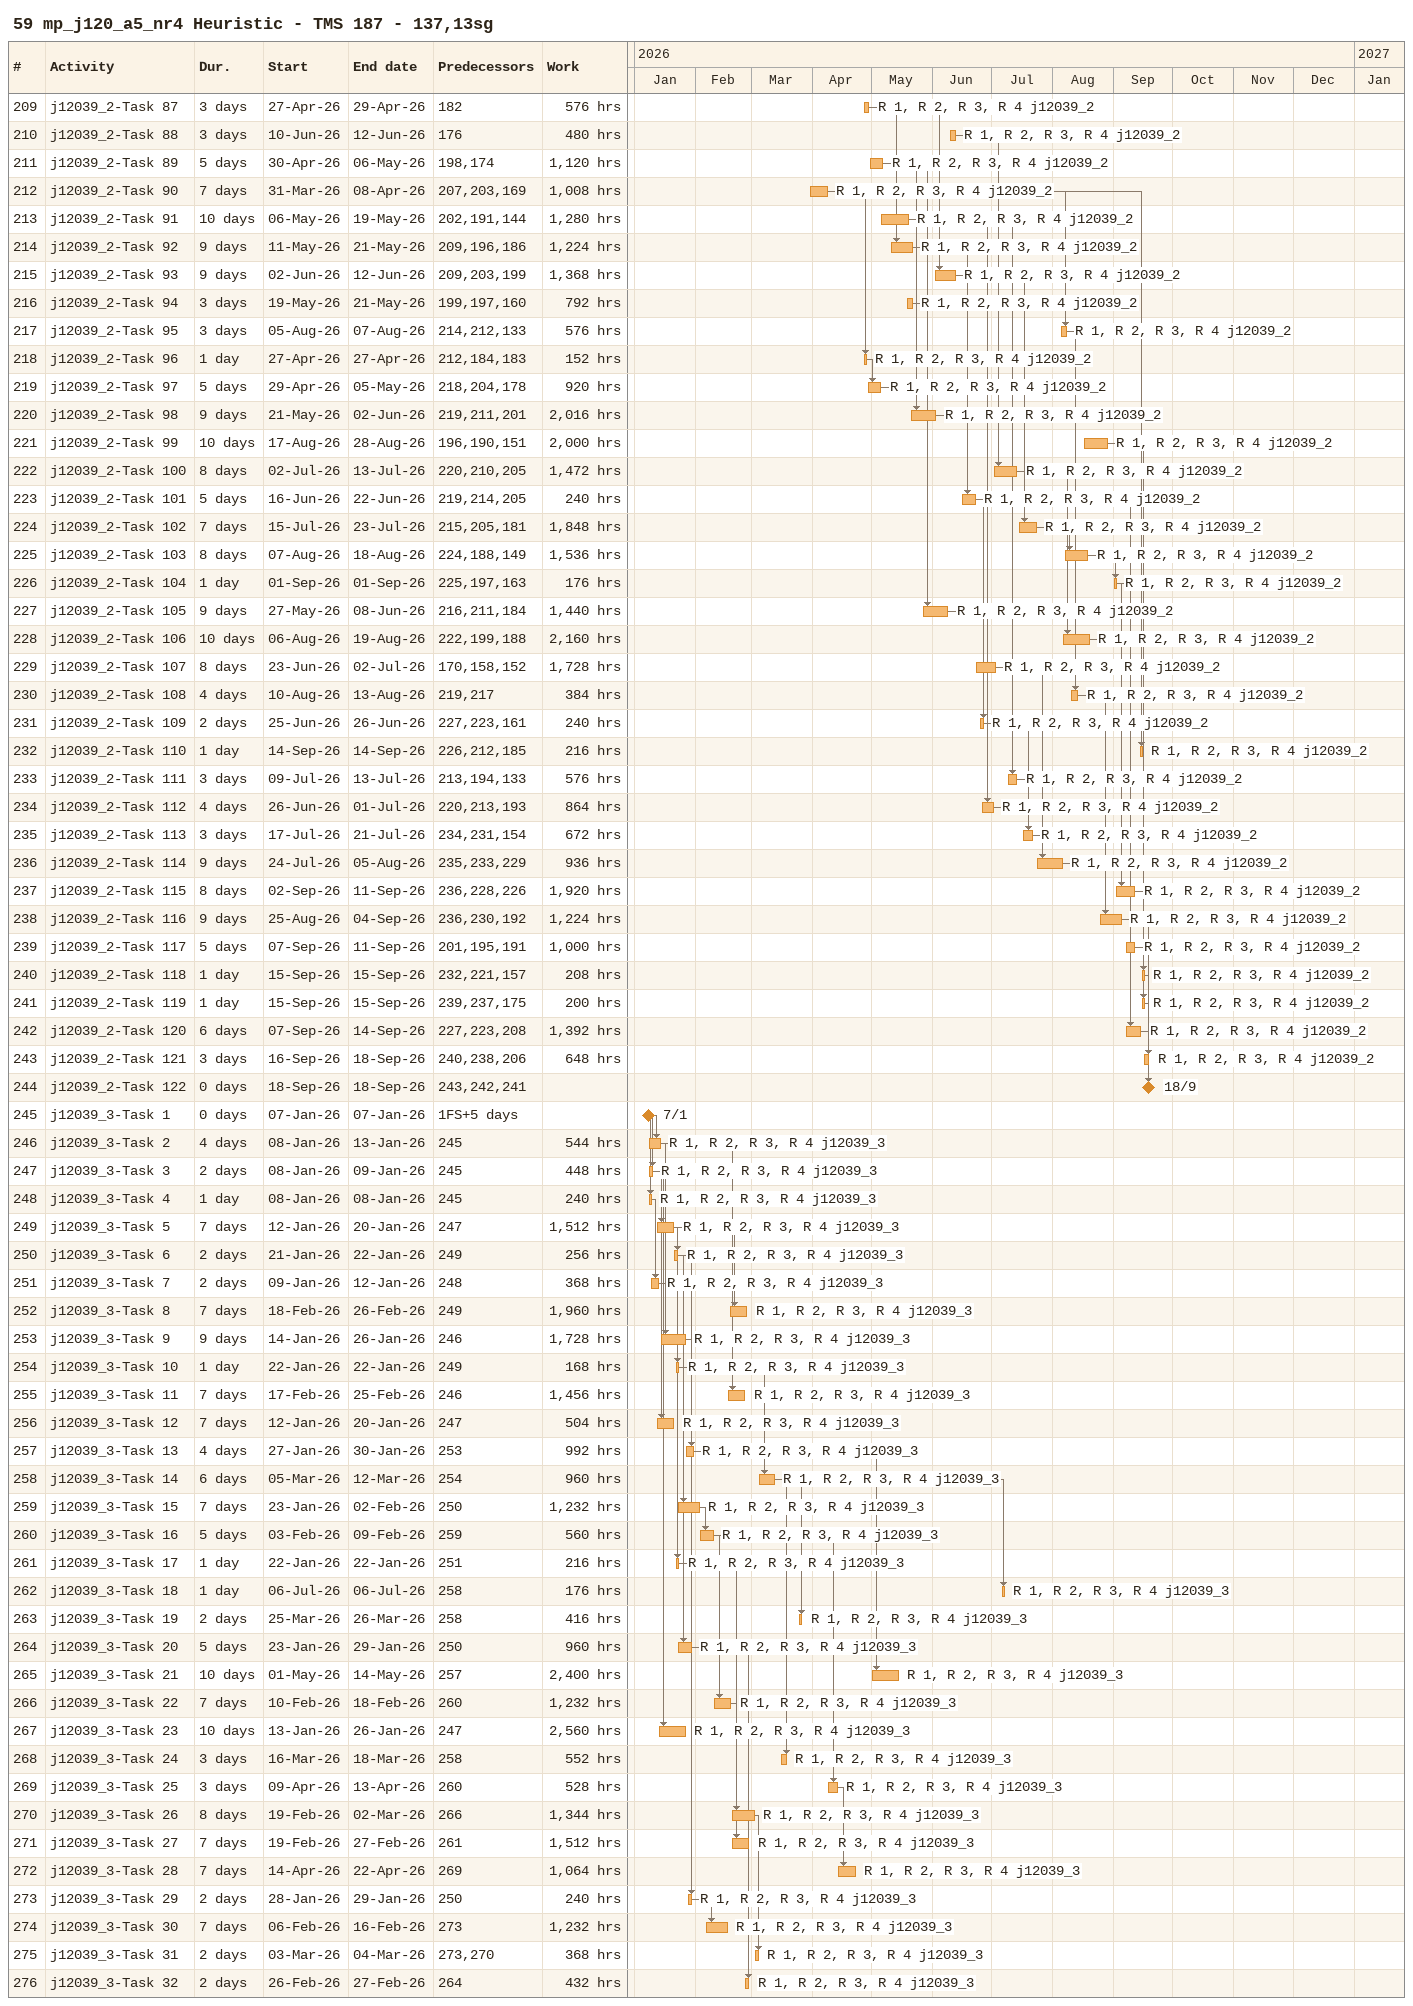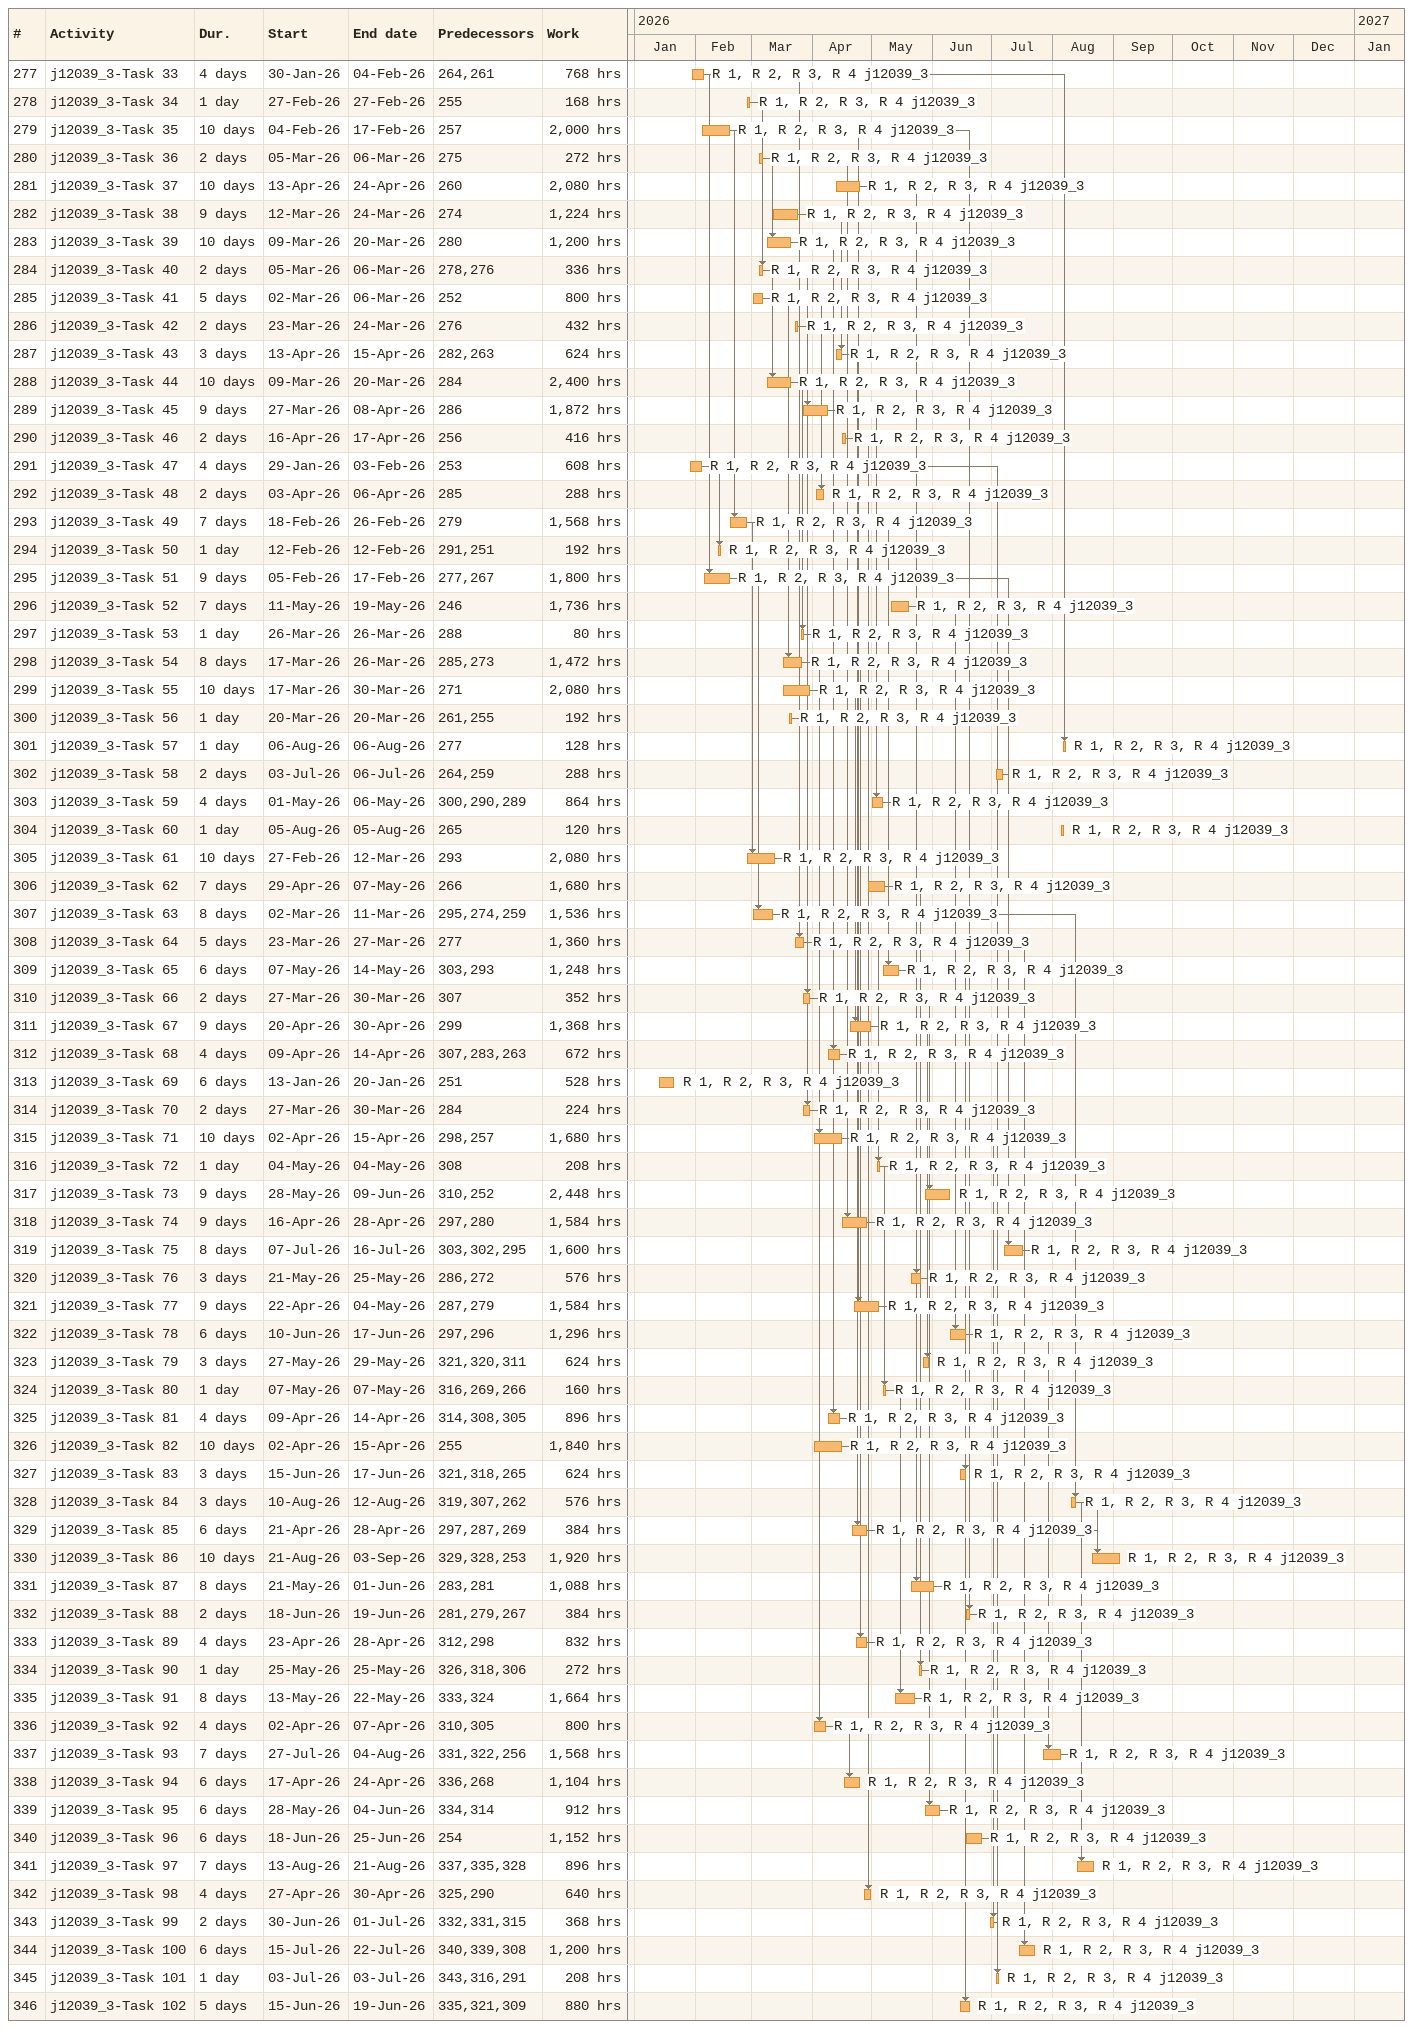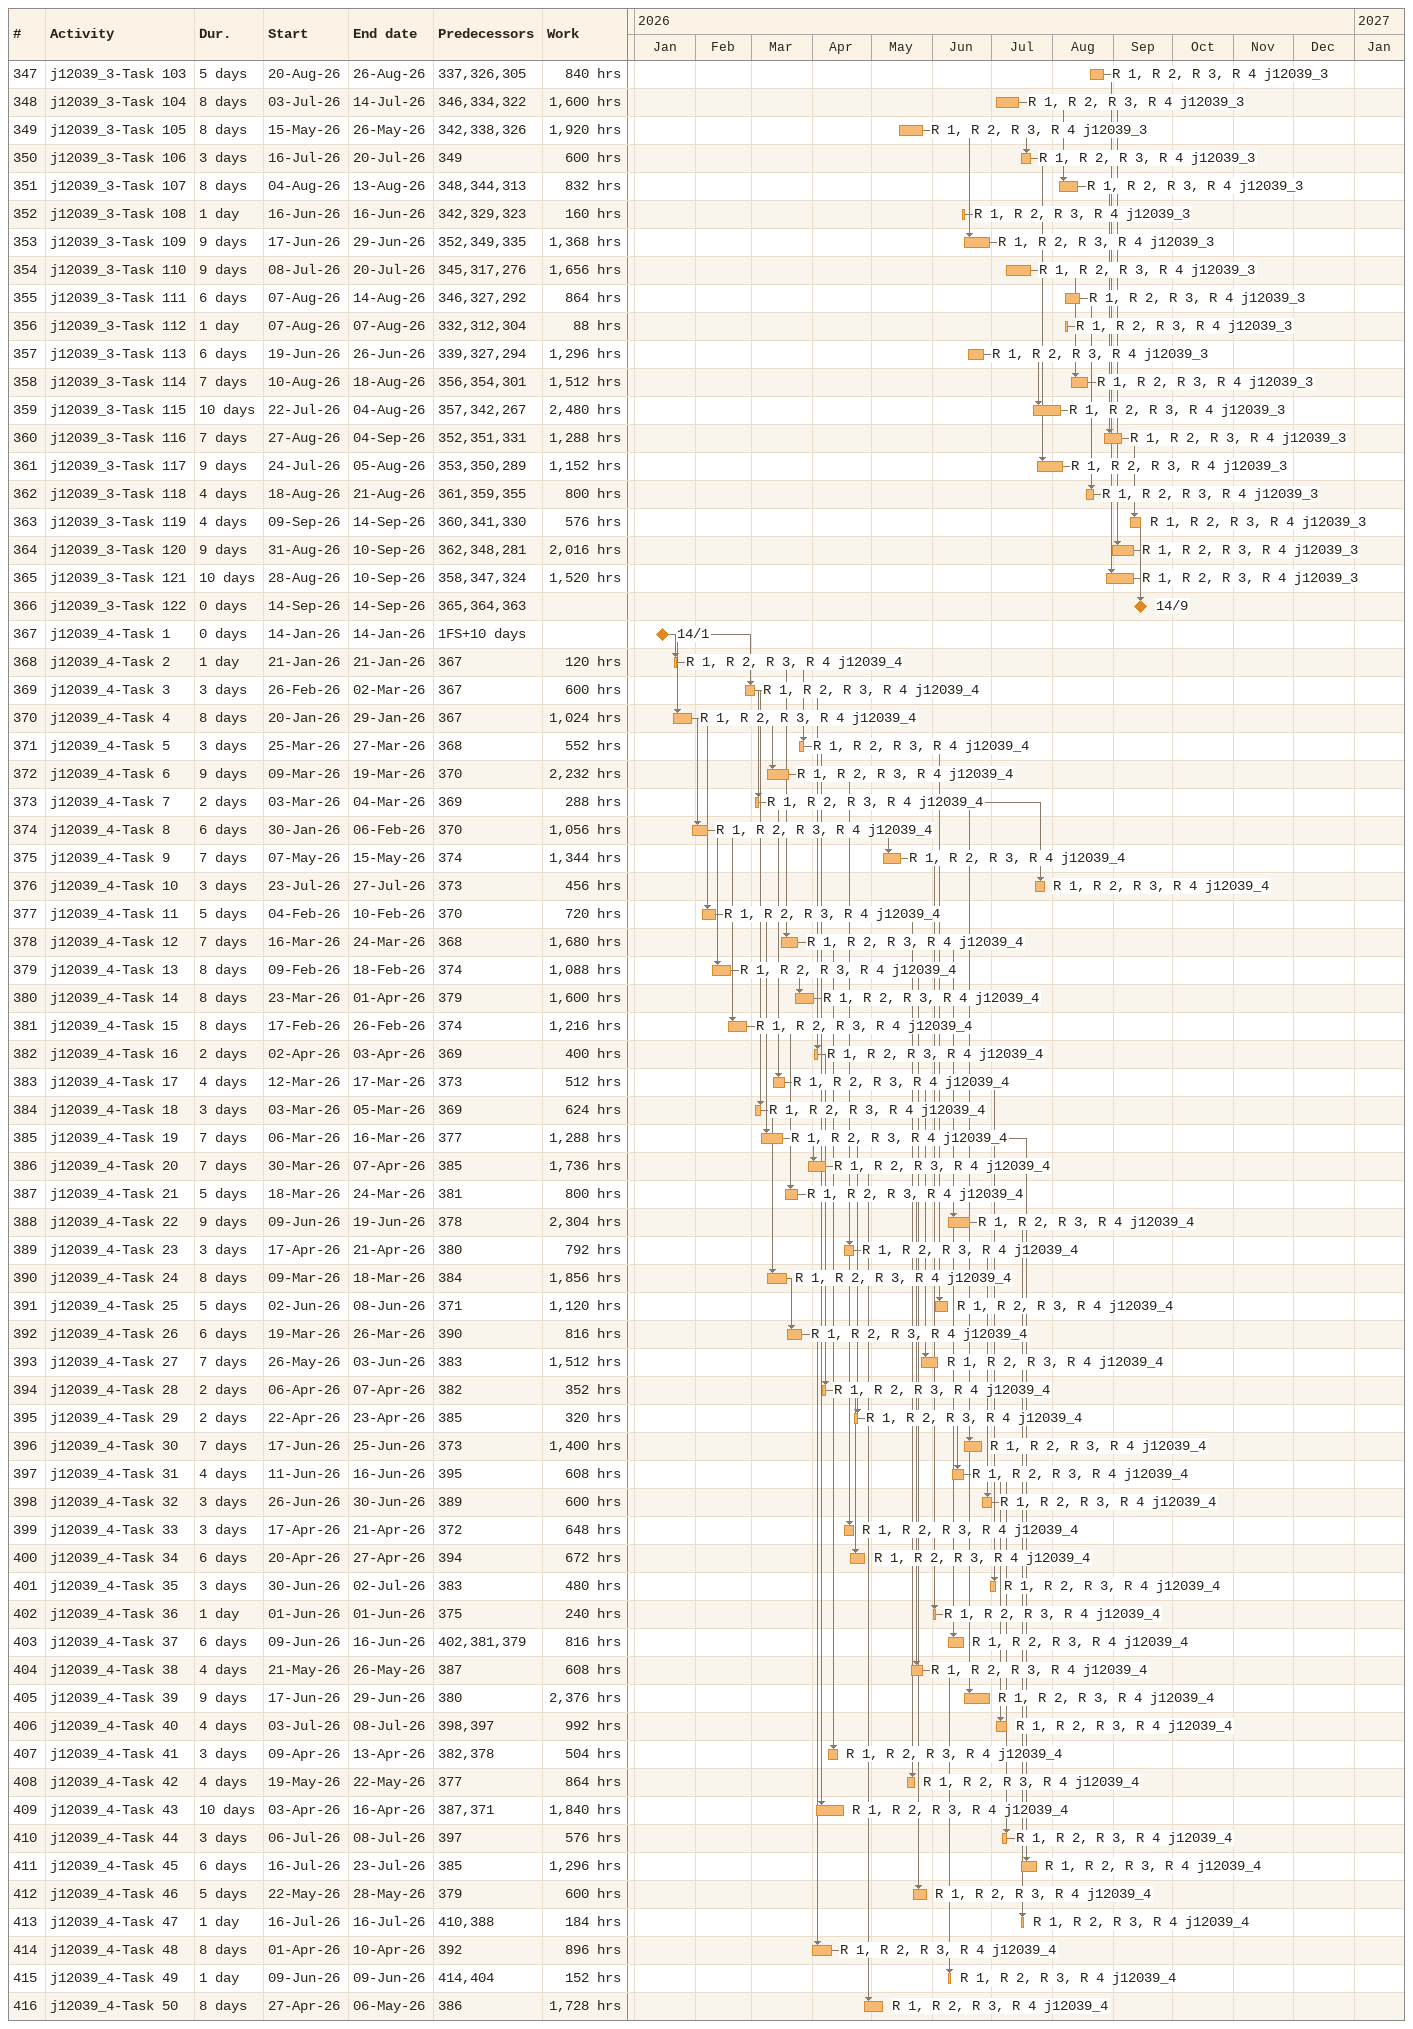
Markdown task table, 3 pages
59 mp_j120_a5_nr4 Heuristic - TMS 187 - 137,13sg

| ID | Task | Duration | Start | Finish | Predecessors | Resources | Work (h) |
|---|---|---|---|---|---|---|---|
| 209 | j12039_2-Task 87 | 3d | 2026-04-27 | 2026-04-29 | 182 | R 1, R 2, R 3, R 4 j12039_2 | 576 |
| 210 | j12039_2-Task 88 | 3d | 2026-06-10 | 2026-06-12 | 176 | R 1, R 2, R 3, R 4 j12039_2 | 480 |
| 211 | j12039_2-Task 89 | 5d | 2026-04-30 | 2026-05-06 | 198, 174 | R 1, R 2, R 3, R 4 j12039_2 | 1120 |
| 212 | j12039_2-Task 90 | 7d | 2026-03-31 | 2026-04-08 | 207, 203, 169 | R 1, R 2, R 3, R 4 j12039_2 | 1008 |
| 213 | j12039_2-Task 91 | 10d | 2026-05-06 | 2026-05-19 | 202, 191, 144 | R 1, R 2, R 3, R 4 j12039_2 | 1280 |
| 214 | j12039_2-Task 92 | 9d | 2026-05-11 | 2026-05-21 | 209, 196, 186 | R 1, R 2, R 3, R 4 j12039_2 | 1224 |
| 215 | j12039_2-Task 93 | 9d | 2026-06-02 | 2026-06-12 | 209, 203, 199 | R 1, R 2, R 3, R 4 j12039_2 | 1368 |
| 216 | j12039_2-Task 94 | 3d | 2026-05-19 | 2026-05-21 | 199, 197, 160 | R 1, R 2, R 3, R 4 j12039_2 | 792 |
| 217 | j12039_2-Task 95 | 3d | 2026-08-05 | 2026-08-07 | 214, 212, 133 | R 1, R 2, R 3, R 4 j12039_2 | 576 |
| 218 | j12039_2-Task 96 | 1d | 2026-04-27 | 2026-04-27 | 212, 184, 183 | R 1, R 2, R 3, R 4 j12039_2 | 152 |
| 219 | j12039_2-Task 97 | 5d | 2026-04-29 | 2026-05-05 | 218, 204, 178 | R 1, R 2, R 3, R 4 j12039_2 | 920 |
| 220 | j12039_2-Task 98 | 9d | 2026-05-21 | 2026-06-02 | 219, 211, 201 | R 1, R 2, R 3, R 4 j12039_2 | 2016 |
| 221 | j12039_2-Task 99 | 10d | 2026-08-17 | 2026-08-28 | 196, 190, 151 | R 1, R 2, R 3, R 4 j12039_2 | 2000 |
| 222 | j12039_2-Task 100 | 8d | 2026-07-02 | 2026-07-13 | 220, 210, 205 | R 1, R 2, R 3, R 4 j12039_2 | 1472 |
| 223 | j12039_2-Task 101 | 5d | 2026-06-16 | 2026-06-22 | 219, 214, 205 | R 1, R 2, R 3, R 4 j12039_2 | 240 |
| 224 | j12039_2-Task 102 | 7d | 2026-07-15 | 2026-07-23 | 215, 205, 181 | R 1, R 2, R 3, R 4 j12039_2 | 1848 |
| 225 | j12039_2-Task 103 | 8d | 2026-08-07 | 2026-08-18 | 224, 188, 149 | R 1, R 2, R 3, R 4 j12039_2 | 1536 |
| 226 | j12039_2-Task 104 | 1d | 2026-09-01 | 2026-09-01 | 225, 197, 163 | R 1, R 2, R 3, R 4 j12039_2 | 176 |
| 227 | j12039_2-Task 105 | 9d | 2026-05-27 | 2026-06-08 | 216, 211, 184 | R 1, R 2, R 3, R 4 j12039_2 | 1440 |
| 228 | j12039_2-Task 106 | 10d | 2026-08-06 | 2026-08-19 | 222, 199, 188 | R 1, R 2, R 3, R 4 j12039_2 | 2160 |
| 229 | j12039_2-Task 107 | 8d | 2026-06-23 | 2026-07-02 | 170, 158, 152 | R 1, R 2, R 3, R 4 j12039_2 | 1728 |
| 230 | j12039_2-Task 108 | 4d | 2026-08-10 | 2026-08-13 | 219, 217 | R 1, R 2, R 3, R 4 j12039_2 | 384 |
| 231 | j12039_2-Task 109 | 2d | 2026-06-25 | 2026-06-26 | 227, 223, 161 | R 1, R 2, R 3, R 4 j12039_2 | 240 |
| 232 | j12039_2-Task 110 | 1d | 2026-09-14 | 2026-09-14 | 226, 212, 185 | R 1, R 2, R 3, R 4 j12039_2 | 216 |
| 233 | j12039_2-Task 111 | 3d | 2026-07-09 | 2026-07-13 | 213, 194, 133 | R 1, R 2, R 3, R 4 j12039_2 | 576 |
| 234 | j12039_2-Task 112 | 4d | 2026-06-26 | 2026-07-01 | 220, 213, 193 | R 1, R 2, R 3, R 4 j12039_2 | 864 |
| 235 | j12039_2-Task 113 | 3d | 2026-07-17 | 2026-07-21 | 234, 231, 154 | R 1, R 2, R 3, R 4 j12039_2 | 672 |
| 236 | j12039_2-Task 114 | 9d | 2026-07-24 | 2026-08-05 | 235, 233, 229 | R 1, R 2, R 3, R 4 j12039_2 | 936 |
| 237 | j12039_2-Task 115 | 8d | 2026-09-02 | 2026-09-11 | 236, 228, 226 | R 1, R 2, R 3, R 4 j12039_2 | 1920 |
| 238 | j12039_2-Task 116 | 9d | 2026-08-25 | 2026-09-04 | 236, 230, 192 | R 1, R 2, R 3, R 4 j12039_2 | 1224 |
| 239 | j12039_2-Task 117 | 5d | 2026-09-07 | 2026-09-11 | 201, 195, 191 | R 1, R 2, R 3, R 4 j12039_2 | 1000 |
| 240 | j12039_2-Task 118 | 1d | 2026-09-15 | 2026-09-15 | 232, 221, 157 | R 1, R 2, R 3, R 4 j12039_2 | 208 |
| 241 | j12039_2-Task 119 | 1d | 2026-09-15 | 2026-09-15 | 239, 237, 175 | R 1, R 2, R 3, R 4 j12039_2 | 200 |
| 242 | j12039_2-Task 120 | 6d | 2026-09-07 | 2026-09-14 | 227, 223, 208 | R 1, R 2, R 3, R 4 j12039_2 | 1392 |
| 243 | j12039_2-Task 121 | 3d | 2026-09-16 | 2026-09-18 | 240, 238, 206 | R 1, R 2, R 3, R 4 j12039_2 | 648 |
| 244 | j12039_2-Task 122 | 0d | 2026-09-18 | 2026-09-18 | 243, 242, 241 |  |  |
| 245 | j12039_3-Task 1 | 0d | 2026-01-07 | 2026-01-07 | 1FS+5d |  |  |
| 246 | j12039_3-Task 2 | 4d | 2026-01-08 | 2026-01-13 | 245 | R 1, R 2, R 3, R 4 j12039_3 | 544 |
| 247 | j12039_3-Task 3 | 2d | 2026-01-08 | 2026-01-09 | 245 | R 1, R 2, R 3, R 4 j12039_3 | 448 |
| 248 | j12039_3-Task 4 | 1d | 2026-01-08 | 2026-01-08 | 245 | R 1, R 2, R 3, R 4 j12039_3 | 240 |
| 249 | j12039_3-Task 5 | 7d | 2026-01-12 | 2026-01-20 | 247 | R 1, R 2, R 3, R 4 j12039_3 | 1512 |
| 250 | j12039_3-Task 6 | 2d | 2026-01-21 | 2026-01-22 | 249 | R 1, R 2, R 3, R 4 j12039_3 | 256 |
| 251 | j12039_3-Task 7 | 2d | 2026-01-09 | 2026-01-12 | 248 | R 1, R 2, R 3, R 4 j12039_3 | 368 |
| 252 | j12039_3-Task 8 | 7d | 2026-02-18 | 2026-02-26 | 249 | R 1, R 2, R 3, R 4 j12039_3 | 1960 |
| 253 | j12039_3-Task 9 | 9d | 2026-01-14 | 2026-01-26 | 246 | R 1, R 2, R 3, R 4 j12039_3 | 1728 |
| 254 | j12039_3-Task 10 | 1d | 2026-01-22 | 2026-01-22 | 249 | R 1, R 2, R 3, R 4 j12039_3 | 168 |
| 255 | j12039_3-Task 11 | 7d | 2026-02-17 | 2026-02-25 | 246 | R 1, R 2, R 3, R 4 j12039_3 | 1456 |
| 256 | j12039_3-Task 12 | 7d | 2026-01-12 | 2026-01-20 | 247 | R 1, R 2, R 3, R 4 j12039_3 | 504 |
| 257 | j12039_3-Task 13 | 4d | 2026-01-27 | 2026-01-30 | 253 | R 1, R 2, R 3, R 4 j12039_3 | 992 |
| 258 | j12039_3-Task 14 | 6d | 2026-03-05 | 2026-03-12 | 254 | R 1, R 2, R 3, R 4 j12039_3 | 960 |
| 259 | j12039_3-Task 15 | 7d | 2026-01-23 | 2026-02-02 | 250 | R 1, R 2, R 3, R 4 j12039_3 | 1232 |
| 260 | j12039_3-Task 16 | 5d | 2026-02-03 | 2026-02-09 | 259 | R 1, R 2, R 3, R 4 j12039_3 | 560 |
| 261 | j12039_3-Task 17 | 1d | 2026-01-22 | 2026-01-22 | 251 | R 1, R 2, R 3, R 4 j12039_3 | 216 |
| 262 | j12039_3-Task 18 | 1d | 2026-07-06 | 2026-07-06 | 258 | R 1, R 2, R 3, R 4 j12039_3 | 176 |
| 263 | j12039_3-Task 19 | 2d | 2026-03-25 | 2026-03-26 | 258 | R 1, R 2, R 3, R 4 j12039_3 | 416 |
| 264 | j12039_3-Task 20 | 5d | 2026-01-23 | 2026-01-29 | 250 | R 1, R 2, R 3, R 4 j12039_3 | 960 |
| 265 | j12039_3-Task 21 | 10d | 2026-05-01 | 2026-05-14 | 257 | R 1, R 2, R 3, R 4 j12039_3 | 2400 |
| 266 | j12039_3-Task 22 | 7d | 2026-02-10 | 2026-02-18 | 260 | R 1, R 2, R 3, R 4 j12039_3 | 1232 |
| 267 | j12039_3-Task 23 | 10d | 2026-01-13 | 2026-01-26 | 247 | R 1, R 2, R 3, R 4 j12039_3 | 2560 |
| 268 | j12039_3-Task 24 | 3d | 2026-03-16 | 2026-03-18 | 258 | R 1, R 2, R 3, R 4 j12039_3 | 552 |
| 269 | j12039_3-Task 25 | 3d | 2026-04-09 | 2026-04-13 | 260 | R 1, R 2, R 3, R 4 j12039_3 | 528 |
| 270 | j12039_3-Task 26 | 8d | 2026-02-19 | 2026-03-02 | 266 | R 1, R 2, R 3, R 4 j12039_3 | 1344 |
| 271 | j12039_3-Task 27 | 7d | 2026-02-19 | 2026-02-27 | 261 | R 1, R 2, R 3, R 4 j12039_3 | 1512 |
| 272 | j12039_3-Task 28 | 7d | 2026-04-14 | 2026-04-22 | 269 | R 1, R 2, R 3, R 4 j12039_3 | 1064 |
| 273 | j12039_3-Task 29 | 2d | 2026-01-28 | 2026-01-29 | 250 | R 1, R 2, R 3, R 4 j12039_3 | 240 |
| 274 | j12039_3-Task 30 | 7d | 2026-02-06 | 2026-02-16 | 273 | R 1, R 2, R 3, R 4 j12039_3 | 1232 |
| 275 | j12039_3-Task 31 | 2d | 2026-03-03 | 2026-03-04 | 273, 270 | R 1, R 2, R 3, R 4 j12039_3 | 368 |
| 276 | j12039_3-Task 32 | 2d | 2026-02-26 | 2026-02-27 | 264 | R 1, R 2, R 3, R 4 j12039_3 | 432 |
| 277 | j12039_3-Task 33 | 4d | 2026-01-30 | 2026-02-04 | 264, 261 | R 1, R 2, R 3, R 4 j12039_3 | 768 |
| 278 | j12039_3-Task 34 | 1d | 2026-02-27 | 2026-02-27 | 255 | R 1, R 2, R 3, R 4 j12039_3 | 168 |
| 279 | j12039_3-Task 35 | 10d | 2026-02-04 | 2026-02-17 | 257 | R 1, R 2, R 3, R 4 j12039_3 | 2000 |
| 280 | j12039_3-Task 36 | 2d | 2026-03-05 | 2026-03-06 | 275 | R 1, R 2, R 3, R 4 j12039_3 | 272 |
| 281 | j12039_3-Task 37 | 10d | 2026-04-13 | 2026-04-24 | 260 | R 1, R 2, R 3, R 4 j12039_3 | 2080 |
| 282 | j12039_3-Task 38 | 9d | 2026-03-12 | 2026-03-24 | 274 | R 1, R 2, R 3, R 4 j12039_3 | 1224 |
| 283 | j12039_3-Task 39 | 10d | 2026-03-09 | 2026-03-20 | 280 | R 1, R 2, R 3, R 4 j12039_3 | 1200 |
| 284 | j12039_3-Task 40 | 2d | 2026-03-05 | 2026-03-06 | 278, 276 | R 1, R 2, R 3, R 4 j12039_3 | 336 |
| 285 | j12039_3-Task 41 | 5d | 2026-03-02 | 2026-03-06 | 252 | R 1, R 2, R 3, R 4 j12039_3 | 800 |
| 286 | j12039_3-Task 42 | 2d | 2026-03-23 | 2026-03-24 | 276 | R 1, R 2, R 3, R 4 j12039_3 | 432 |
| 287 | j12039_3-Task 43 | 3d | 2026-04-13 | 2026-04-15 | 282, 263 | R 1, R 2, R 3, R 4 j12039_3 | 624 |
| 288 | j12039_3-Task 44 | 10d | 2026-03-09 | 2026-03-20 | 284 | R 1, R 2, R 3, R 4 j12039_3 | 2400 |
| 289 | j12039_3-Task 45 | 9d | 2026-03-27 | 2026-04-08 | 286 | R 1, R 2, R 3, R 4 j12039_3 | 1872 |
| 290 | j12039_3-Task 46 | 2d | 2026-04-16 | 2026-04-17 | 256 | R 1, R 2, R 3, R 4 j12039_3 | 416 |
| 291 | j12039_3-Task 47 | 4d | 2026-01-29 | 2026-02-03 | 253 | R 1, R 2, R 3, R 4 j12039_3 | 608 |
| 292 | j12039_3-Task 48 | 2d | 2026-04-03 | 2026-04-06 | 285 | R 1, R 2, R 3, R 4 j12039_3 | 288 |
| 293 | j12039_3-Task 49 | 7d | 2026-02-18 | 2026-02-26 | 279 | R 1, R 2, R 3, R 4 j12039_3 | 1568 |
| 294 | j12039_3-Task 50 | 1d | 2026-02-12 | 2026-02-12 | 291, 251 | R 1, R 2, R 3, R 4 j12039_3 | 192 |
| 295 | j12039_3-Task 51 | 9d | 2026-02-05 | 2026-02-17 | 277, 267 | R 1, R 2, R 3, R 4 j12039_3 | 1800 |
| 296 | j12039_3-Task 52 | 7d | 2026-05-11 | 2026-05-19 | 246 | R 1, R 2, R 3, R 4 j12039_3 | 1736 |
| 297 | j12039_3-Task 53 | 1d | 2026-03-26 | 2026-03-26 | 288 | R 1, R 2, R 3, R 4 j12039_3 | 80 |
| 298 | j12039_3-Task 54 | 8d | 2026-03-17 | 2026-03-26 | 285, 273 | R 1, R 2, R 3, R 4 j12039_3 | 1472 |
| 299 | j12039_3-Task 55 | 10d | 2026-03-17 | 2026-03-30 | 271 | R 1, R 2, R 3, R 4 j12039_3 | 2080 |
| 300 | j12039_3-Task 56 | 1d | 2026-03-20 | 2026-03-20 | 261, 255 | R 1, R 2, R 3, R 4 j12039_3 | 192 |
| 301 | j12039_3-Task 57 | 1d | 2026-08-06 | 2026-08-06 | 277 | R 1, R 2, R 3, R 4 j12039_3 | 128 |
| 302 | j12039_3-Task 58 | 2d | 2026-07-03 | 2026-07-06 | 264, 259 | R 1, R 2, R 3, R 4 j12039_3 | 288 |
| 303 | j12039_3-Task 59 | 4d | 2026-05-01 | 2026-05-06 | 300, 290, 289 | R 1, R 2, R 3, R 4 j12039_3 | 864 |
| 304 | j12039_3-Task 60 | 1d | 2026-08-05 | 2026-08-05 | 265 | R 1, R 2, R 3, R 4 j12039_3 | 120 |
| 305 | j12039_3-Task 61 | 10d | 2026-02-27 | 2026-03-12 | 293 | R 1, R 2, R 3, R 4 j12039_3 | 2080 |
| 306 | j12039_3-Task 62 | 7d | 2026-04-29 | 2026-05-07 | 266 | R 1, R 2, R 3, R 4 j12039_3 | 1680 |
| 307 | j12039_3-Task 63 | 8d | 2026-03-02 | 2026-03-11 | 295, 274, 259 | R 1, R 2, R 3, R 4 j12039_3 | 1536 |
| 308 | j12039_3-Task 64 | 5d | 2026-03-23 | 2026-03-27 | 277 | R 1, R 2, R 3, R 4 j12039_3 | 1360 |
| 309 | j12039_3-Task 65 | 6d | 2026-05-07 | 2026-05-14 | 303, 293 | R 1, R 2, R 3, R 4 j12039_3 | 1248 |
| 310 | j12039_3-Task 66 | 2d | 2026-03-27 | 2026-03-30 | 307 | R 1, R 2, R 3, R 4 j12039_3 | 352 |
| 311 | j12039_3-Task 67 | 9d | 2026-04-20 | 2026-04-30 | 299 | R 1, R 2, R 3, R 4 j12039_3 | 1368 |
| 312 | j12039_3-Task 68 | 4d | 2026-04-09 | 2026-04-14 | 307, 283, 263 | R 1, R 2, R 3, R 4 j12039_3 | 672 |
| 313 | j12039_3-Task 69 | 6d | 2026-01-13 | 2026-01-20 | 251 | R 1, R 2, R 3, R 4 j12039_3 | 528 |
| 314 | j12039_3-Task 70 | 2d | 2026-03-27 | 2026-03-30 | 284 | R 1, R 2, R 3, R 4 j12039_3 | 224 |
| 315 | j12039_3-Task 71 | 10d | 2026-04-02 | 2026-04-15 | 298, 257 | R 1, R 2, R 3, R 4 j12039_3 | 1680 |
| 316 | j12039_3-Task 72 | 1d | 2026-05-04 | 2026-05-04 | 308 | R 1, R 2, R 3, R 4 j12039_3 | 208 |
| 317 | j12039_3-Task 73 | 9d | 2026-05-28 | 2026-06-09 | 310, 252 | R 1, R 2, R 3, R 4 j12039_3 | 2448 |
| 318 | j12039_3-Task 74 | 9d | 2026-04-16 | 2026-04-28 | 297, 280 | R 1, R 2, R 3, R 4 j12039_3 | 1584 |
| 319 | j12039_3-Task 75 | 8d | 2026-07-07 | 2026-07-16 | 303, 302, 295 | R 1, R 2, R 3, R 4 j12039_3 | 1600 |
| 320 | j12039_3-Task 76 | 3d | 2026-05-21 | 2026-05-25 | 286, 272 | R 1, R 2, R 3, R 4 j12039_3 | 576 |
| 321 | j12039_3-Task 77 | 9d | 2026-04-22 | 2026-05-04 | 287, 279 | R 1, R 2, R 3, R 4 j12039_3 | 1584 |
| 322 | j12039_3-Task 78 | 6d | 2026-06-10 | 2026-06-17 | 297, 296 | R 1, R 2, R 3, R 4 j12039_3 | 1296 |
| 323 | j12039_3-Task 79 | 3d | 2026-05-27 | 2026-05-29 | 321, 320, 311 | R 1, R 2, R 3, R 4 j12039_3 | 624 |
| 324 | j12039_3-Task 80 | 1d | 2026-05-07 | 2026-05-07 | 316, 269, 266 | R 1, R 2, R 3, R 4 j12039_3 | 160 |
| 325 | j12039_3-Task 81 | 4d | 2026-04-09 | 2026-04-14 | 314, 308, 305 | R 1, R 2, R 3, R 4 j12039_3 | 896 |
| 326 | j12039_3-Task 82 | 10d | 2026-04-02 | 2026-04-15 | 255 | R 1, R 2, R 3, R 4 j12039_3 | 1840 |
| 327 | j12039_3-Task 83 | 3d | 2026-06-15 | 2026-06-17 | 321, 318, 265 | R 1, R 2, R 3, R 4 j12039_3 | 624 |
| 328 | j12039_3-Task 84 | 3d | 2026-08-10 | 2026-08-12 | 319, 307, 262 | R 1, R 2, R 3, R 4 j12039_3 | 576 |
| 329 | j12039_3-Task 85 | 6d | 2026-04-21 | 2026-04-28 | 297, 287, 269 | R 1, R 2, R 3, R 4 j12039_3 | 384 |
| 330 | j12039_3-Task 86 | 10d | 2026-08-21 | 2026-09-03 | 329, 328, 253 | R 1, R 2, R 3, R 4 j12039_3 | 1920 |
| 331 | j12039_3-Task 87 | 8d | 2026-05-21 | 2026-06-01 | 283, 281 | R 1, R 2, R 3, R 4 j12039_3 | 1088 |
| 332 | j12039_3-Task 88 | 2d | 2026-06-18 | 2026-06-19 | 281, 279, 267 | R 1, R 2, R 3, R 4 j12039_3 | 384 |
| 333 | j12039_3-Task 89 | 4d | 2026-04-23 | 2026-04-28 | 312, 298 | R 1, R 2, R 3, R 4 j12039_3 | 832 |
| 334 | j12039_3-Task 90 | 1d | 2026-05-25 | 2026-05-25 | 326, 318, 306 | R 1, R 2, R 3, R 4 j12039_3 | 272 |
| 335 | j12039_3-Task 91 | 8d | 2026-05-13 | 2026-05-22 | 333, 324 | R 1, R 2, R 3, R 4 j12039_3 | 1664 |
| 336 | j12039_3-Task 92 | 4d | 2026-04-02 | 2026-04-07 | 310, 305 | R 1, R 2, R 3, R 4 j12039_3 | 800 |
| 337 | j12039_3-Task 93 | 7d | 2026-07-27 | 2026-08-04 | 331, 322, 256 | R 1, R 2, R 3, R 4 j12039_3 | 1568 |
| 338 | j12039_3-Task 94 | 6d | 2026-04-17 | 2026-04-24 | 336, 268 | R 1, R 2, R 3, R 4 j12039_3 | 1104 |
| 339 | j12039_3-Task 95 | 6d | 2026-05-28 | 2026-06-04 | 334, 314 | R 1, R 2, R 3, R 4 j12039_3 | 912 |
| 340 | j12039_3-Task 96 | 6d | 2026-06-18 | 2026-06-25 | 254 | R 1, R 2, R 3, R 4 j12039_3 | 1152 |
| 341 | j12039_3-Task 97 | 7d | 2026-08-13 | 2026-08-21 | 337, 335, 328 | R 1, R 2, R 3, R 4 j12039_3 | 896 |
| 342 | j12039_3-Task 98 | 4d | 2026-04-27 | 2026-04-30 | 325, 290 | R 1, R 2, R 3, R 4 j12039_3 | 640 |
| 343 | j12039_3-Task 99 | 2d | 2026-06-30 | 2026-07-01 | 332, 331, 315 | R 1, R 2, R 3, R 4 j12039_3 | 368 |
| 344 | j12039_3-Task 100 | 6d | 2026-07-15 | 2026-07-22 | 340, 339, 308 | R 1, R 2, R 3, R 4 j12039_3 | 1200 |
| 345 | j12039_3-Task 101 | 1d | 2026-07-03 | 2026-07-03 | 343, 316, 291 | R 1, R 2, R 3, R 4 j12039_3 | 208 |
| 346 | j12039_3-Task 102 | 5d | 2026-06-15 | 2026-06-19 | 335, 321, 309 | R 1, R 2, R 3, R 4 j12039_3 | 880 |
| 347 | j12039_3-Task 103 | 5d | 2026-08-20 | 2026-08-26 | 337, 326, 305 | R 1, R 2, R 3, R 4 j12039_3 | 840 |
| 348 | j12039_3-Task 104 | 8d | 2026-07-03 | 2026-07-14 | 346, 334, 322 | R 1, R 2, R 3, R 4 j12039_3 | 1600 |
| 349 | j12039_3-Task 105 | 8d | 2026-05-15 | 2026-05-26 | 342, 338, 326 | R 1, R 2, R 3, R 4 j12039_3 | 1920 |
| 350 | j12039_3-Task 106 | 3d | 2026-07-16 | 2026-07-20 | 349 | R 1, R 2, R 3, R 4 j12039_3 | 600 |
| 351 | j12039_3-Task 107 | 8d | 2026-08-04 | 2026-08-13 | 348, 344, 313 | R 1, R 2, R 3, R 4 j12039_3 | 832 |
| 352 | j12039_3-Task 108 | 1d | 2026-06-16 | 2026-06-16 | 342, 329, 323 | R 1, R 2, R 3, R 4 j12039_3 | 160 |
| 353 | j12039_3-Task 109 | 9d | 2026-06-17 | 2026-06-29 | 352, 349, 335 | R 1, R 2, R 3, R 4 j12039_3 | 1368 |
| 354 | j12039_3-Task 110 | 9d | 2026-07-08 | 2026-07-20 | 345, 317, 276 | R 1, R 2, R 3, R 4 j12039_3 | 1656 |
| 355 | j12039_3-Task 111 | 6d | 2026-08-07 | 2026-08-14 | 346, 327, 292 | R 1, R 2, R 3, R 4 j12039_3 | 864 |
| 356 | j12039_3-Task 112 | 1d | 2026-08-07 | 2026-08-07 | 332, 312, 304 | R 1, R 2, R 3, R 4 j12039_3 | 88 |
| 357 | j12039_3-Task 113 | 6d | 2026-06-19 | 2026-06-26 | 339, 327, 294 | R 1, R 2, R 3, R 4 j12039_3 | 1296 |
| 358 | j12039_3-Task 114 | 7d | 2026-08-10 | 2026-08-18 | 356, 354, 301 | R 1, R 2, R 3, R 4 j12039_3 | 1512 |
| 359 | j12039_3-Task 115 | 10d | 2026-07-22 | 2026-08-04 | 357, 342, 267 | R 1, R 2, R 3, R 4 j12039_3 | 2480 |
| 360 | j12039_3-Task 116 | 7d | 2026-08-27 | 2026-09-04 | 352, 351, 331 | R 1, R 2, R 3, R 4 j12039_3 | 1288 |
| 361 | j12039_3-Task 117 | 9d | 2026-07-24 | 2026-08-05 | 353, 350, 289 | R 1, R 2, R 3, R 4 j12039_3 | 1152 |
| 362 | j12039_3-Task 118 | 4d | 2026-08-18 | 2026-08-21 | 361, 359, 355 | R 1, R 2, R 3, R 4 j12039_3 | 800 |
| 363 | j12039_3-Task 119 | 4d | 2026-09-09 | 2026-09-14 | 360, 341, 330 | R 1, R 2, R 3, R 4 j12039_3 | 576 |
| 364 | j12039_3-Task 120 | 9d | 2026-08-31 | 2026-09-10 | 362, 348, 281 | R 1, R 2, R 3, R 4 j12039_3 | 2016 |
| 365 | j12039_3-Task 121 | 10d | 2026-08-28 | 2026-09-10 | 358, 347, 324 | R 1, R 2, R 3, R 4 j12039_3 | 1520 |
| 366 | j12039_3-Task 122 | 0d | 2026-09-14 | 2026-09-14 | 365, 364, 363 |  |  |
| 367 | j12039_4-Task 1 | 0d | 2026-01-14 | 2026-01-14 | 1FS+10d |  |  |
| 368 | j12039_4-Task 2 | 1d | 2026-01-21 | 2026-01-21 | 367 | R 1, R 2, R 3, R 4 j12039_4 | 120 |
| 369 | j12039_4-Task 3 | 3d | 2026-02-26 | 2026-03-02 | 367 | R 1, R 2, R 3, R 4 j12039_4 | 600 |
| 370 | j12039_4-Task 4 | 8d | 2026-01-20 | 2026-01-29 | 367 | R 1, R 2, R 3, R 4 j12039_4 | 1024 |
| 371 | j12039_4-Task 5 | 3d | 2026-03-25 | 2026-03-27 | 368 | R 1, R 2, R 3, R 4 j12039_4 | 552 |
| 372 | j12039_4-Task 6 | 9d | 2026-03-09 | 2026-03-19 | 370 | R 1, R 2, R 3, R 4 j12039_4 | 2232 |
| 373 | j12039_4-Task 7 | 2d | 2026-03-03 | 2026-03-04 | 369 | R 1, R 2, R 3, R 4 j12039_4 | 288 |
| 374 | j12039_4-Task 8 | 6d | 2026-01-30 | 2026-02-06 | 370 | R 1, R 2, R 3, R 4 j12039_4 | 1056 |
| 375 | j12039_4-Task 9 | 7d | 2026-05-07 | 2026-05-15 | 374 | R 1, R 2, R 3, R 4 j12039_4 | 1344 |
| 376 | j12039_4-Task 10 | 3d | 2026-07-23 | 2026-07-27 | 373 | R 1, R 2, R 3, R 4 j12039_4 | 456 |
| 377 | j12039_4-Task 11 | 5d | 2026-02-04 | 2026-02-10 | 370 | R 1, R 2, R 3, R 4 j12039_4 | 720 |
| 378 | j12039_4-Task 12 | 7d | 2026-03-16 | 2026-03-24 | 368 | R 1, R 2, R 3, R 4 j12039_4 | 1680 |
| 379 | j12039_4-Task 13 | 8d | 2026-02-09 | 2026-02-18 | 374 | R 1, R 2, R 3, R 4 j12039_4 | 1088 |
| 380 | j12039_4-Task 14 | 8d | 2026-03-23 | 2026-04-01 | 379 | R 1, R 2, R 3, R 4 j12039_4 | 1600 |
| 381 | j12039_4-Task 15 | 8d | 2026-02-17 | 2026-02-26 | 374 | R 1, R 2, R 3, R 4 j12039_4 | 1216 |
| 382 | j12039_4-Task 16 | 2d | 2026-04-02 | 2026-04-03 | 369 | R 1, R 2, R 3, R 4 j12039_4 | 400 |
| 383 | j12039_4-Task 17 | 4d | 2026-03-12 | 2026-03-17 | 373 | R 1, R 2, R 3, R 4 j12039_4 | 512 |
| 384 | j12039_4-Task 18 | 3d | 2026-03-03 | 2026-03-05 | 369 | R 1, R 2, R 3, R 4 j12039_4 | 624 |
| 385 | j12039_4-Task 19 | 7d | 2026-03-06 | 2026-03-16 | 377 | R 1, R 2, R 3, R 4 j12039_4 | 1288 |
| 386 | j12039_4-Task 20 | 7d | 2026-03-30 | 2026-04-07 | 385 | R 1, R 2, R 3, R 4 j12039_4 | 1736 |
| 387 | j12039_4-Task 21 | 5d | 2026-03-18 | 2026-03-24 | 381 | R 1, R 2, R 3, R 4 j12039_4 | 800 |
| 388 | j12039_4-Task 22 | 9d | 2026-06-09 | 2026-06-19 | 378 | R 1, R 2, R 3, R 4 j12039_4 | 2304 |
| 389 | j12039_4-Task 23 | 3d | 2026-04-17 | 2026-04-21 | 380 | R 1, R 2, R 3, R 4 j12039_4 | 792 |
| 390 | j12039_4-Task 24 | 8d | 2026-03-09 | 2026-03-18 | 384 | R 1, R 2, R 3, R 4 j12039_4 | 1856 |
| 391 | j12039_4-Task 25 | 5d | 2026-06-02 | 2026-06-08 | 371 | R 1, R 2, R 3, R 4 j12039_4 | 1120 |
| 392 | j12039_4-Task 26 | 6d | 2026-03-19 | 2026-03-26 | 390 | R 1, R 2, R 3, R 4 j12039_4 | 816 |
| 393 | j12039_4-Task 27 | 7d | 2026-05-26 | 2026-06-03 | 383 | R 1, R 2, R 3, R 4 j12039_4 | 1512 |
| 394 | j12039_4-Task 28 | 2d | 2026-04-06 | 2026-04-07 | 382 | R 1, R 2, R 3, R 4 j12039_4 | 352 |
| 395 | j12039_4-Task 29 | 2d | 2026-04-22 | 2026-04-23 | 385 | R 1, R 2, R 3, R 4 j12039_4 | 320 |
| 396 | j12039_4-Task 30 | 7d | 2026-06-17 | 2026-06-25 | 373 | R 1, R 2, R 3, R 4 j12039_4 | 1400 |
| 397 | j12039_4-Task 31 | 4d | 2026-06-11 | 2026-06-16 | 395 | R 1, R 2, R 3, R 4 j12039_4 | 608 |
| 398 | j12039_4-Task 32 | 3d | 2026-06-26 | 2026-06-30 | 389 | R 1, R 2, R 3, R 4 j12039_4 | 600 |
| 399 | j12039_4-Task 33 | 3d | 2026-04-17 | 2026-04-21 | 372 | R 1, R 2, R 3, R 4 j12039_4 | 648 |
| 400 | j12039_4-Task 34 | 6d | 2026-04-20 | 2026-04-27 | 394 | R 1, R 2, R 3, R 4 j12039_4 | 672 |
| 401 | j12039_4-Task 35 | 3d | 2026-06-30 | 2026-07-02 | 383 | R 1, R 2, R 3, R 4 j12039_4 | 480 |
| 402 | j12039_4-Task 36 | 1d | 2026-06-01 | 2026-06-01 | 375 | R 1, R 2, R 3, R 4 j12039_4 | 240 |
| 403 | j12039_4-Task 37 | 6d | 2026-06-09 | 2026-06-16 | 402, 381, 379 | R 1, R 2, R 3, R 4 j12039_4 | 816 |
| 404 | j12039_4-Task 38 | 4d | 2026-05-21 | 2026-05-26 | 387 | R 1, R 2, R 3, R 4 j12039_4 | 608 |
| 405 | j12039_4-Task 39 | 9d | 2026-06-17 | 2026-06-29 | 380 | R 1, R 2, R 3, R 4 j12039_4 | 2376 |
| 406 | j12039_4-Task 40 | 4d | 2026-07-03 | 2026-07-08 | 398, 397 | R 1, R 2, R 3, R 4 j12039_4 | 992 |
| 407 | j12039_4-Task 41 | 3d | 2026-04-09 | 2026-04-13 | 382, 378 | R 1, R 2, R 3, R 4 j12039_4 | 504 |
| 408 | j12039_4-Task 42 | 4d | 2026-05-19 | 2026-05-22 | 377 | R 1, R 2, R 3, R 4 j12039_4 | 864 |
| 409 | j12039_4-Task 43 | 10d | 2026-04-03 | 2026-04-16 | 387, 371 | R 1, R 2, R 3, R 4 j12039_4 | 1840 |
| 410 | j12039_4-Task 44 | 3d | 2026-07-06 | 2026-07-08 | 397 | R 1, R 2, R 3, R 4 j12039_4 | 576 |
| 411 | j12039_4-Task 45 | 6d | 2026-07-16 | 2026-07-23 | 385 | R 1, R 2, R 3, R 4 j12039_4 | 1296 |
| 412 | j12039_4-Task 46 | 5d | 2026-05-22 | 2026-05-28 | 379 | R 1, R 2, R 3, R 4 j12039_4 | 600 |
| 413 | j12039_4-Task 47 | 1d | 2026-07-16 | 2026-07-16 | 410, 388 | R 1, R 2, R 3, R 4 j12039_4 | 184 |
| 414 | j12039_4-Task 48 | 8d | 2026-04-01 | 2026-04-10 | 392 | R 1, R 2, R 3, R 4 j12039_4 | 896 |
| 415 | j12039_4-Task 49 | 1d | 2026-06-09 | 2026-06-09 | 414, 404 | R 1, R 2, R 3, R 4 j12039_4 | 152 |
| 416 | j12039_4-Task 50 | 8d | 2026-04-27 | 2026-05-06 | 386 | R 1, R 2, R 3, R 4 j12039_4 | 1728 |
